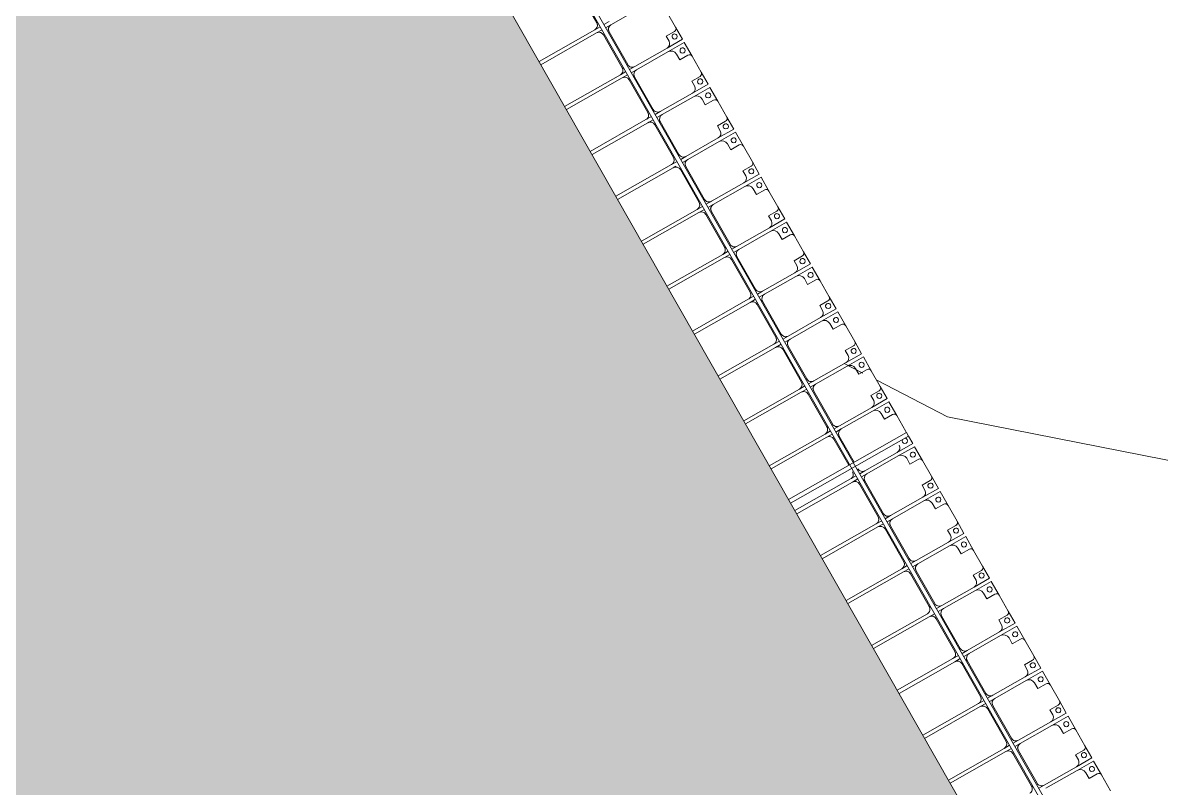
# Model space of a CAD drawing. Header units: millimetres. Extents: x -861324 to 439029, y -308065 to 694685.
# Drawn here: x -116937 to -105926, y -145 to 7260 of the extents above; entities that cross this region are included whole.
import ezdxf

# ---------------------------------------------------------------- set-up
doc = ezdxf.new("R2010")
doc.units = ezdxf.units.MM
for name, color, linetype, lineweight in [('A-DETL-GENF', 92, 'Continuous', 9), ('A-DETL-THIN', 151, 'Continuous', 9), ('A-GENM', 13, 'Continuous', 9), ('C-TOPO-MINR', 7, 'Continuous', 9), ('S-BEAM', 12, 'Continuous', 9)]:
    doc.layers.add(name, color=color, linetype=linetype, lineweight=lineweight)

# ---------------------------------------------------------------- blocks, each defined once
blk = doc.blocks.new('Dải phao đi lại kèm đỡ invester - DẢI PHAO ĐI LẠI-15551-BỐ TRÍ BÈ PIN HỒ BẢN MÒNG')
at = {"layer": 'A-GENM', "color": 7}
for p, q in [((79088, 1312), (78912, 1312)), ((79118, 1190), (79118, 1282)), ((79382, 1282), (79382, 1190)), ((79588, 1312), (79412, 1312)), ((79618, 1190), (79618, 1282)), ((79882, 1282), (79882, 1190)), ((80088, 1312), (79912, 1312)), ((80118, 1190), (80118, 1282)), ((80382, 1282), (80382, 1190)), ((80588, 1312), (80412, 1312)), ((80618, 1190), (80618, 1282)), ((80882, 1282), (80882, 1190)), ((81088, 1312), (80912, 1312)), ((81118, 1190), (81118, 1282)), ((81382, 1282), (81382, 1190)), ((81588, 1312), (81412, 1312)), ((81618, 1190), (81618, 1282)), ((81882, 1282), (81882, 1190)), ((82088, 1312), (81912, 1312)), ((82118, 1190), (82118, 1282)), ((82382, 1282), (82382, 1190)), ((82588, 1312), (82412, 1312)), ((82618, 1190), (82618, 1282)), ((82882, 1282), (82882, 1190)), ((83088, 1312), (82912, 1312)), ((83118, 1190), (83118, 1282)), ((83382, 1282), (83382, 1190)), ((83588, 1312), (83412, 1312)), ((83882, 1282), (83882, 1190)), ((84088, 1312), (83912, 1312)), ((84118, 1190), (84118, 1282)), ((84382, 1282), (84382, 1190)), ((84588, 1312), (84412, 1312)), ((84618, 1190), (84618, 1282)), ((84882, 1282), (84882, 1190)), ((85088, 1312), (84912, 1312)), ((85118, 1190), (85118, 1282)), ((85382, 1282), (85382, 1190)), ((85588, 1312), (85412, 1312)), ((85618, 1190), (85618, 1282)), ((85882, 1282), (85882, 1190)), ((86088, 1312), (85912, 1312)), ((86118, 1190), (86118, 1282)), ((86382, 1282), (86382, 1190)), ((86588, 1312), (86412, 1312)), ((86618, 1190), (86618, 1282)), ((86882, 1282), (86882, 1190)), ((87088, 1312), (86912, 1312)), ((87118, 1190), (87118, 1282)), ((87382, 1282), (87382, 1190)), ((87588, 1312), (87412, 1312)), ((78758, 1130), (78758, 780)), ((79173, 1190), (79118, 1190)), ((79223, 780), (79223, 1140)), ((79258, 1130), (79258, 780)), ((79382, 1190), (79318, 1190)), ((79673, 1190), (79618, 1190)), ((79723, 780), (79723, 1140)), ((79758, 1130), (79758, 780)), ((79882, 1190), (79818, 1190)), ((80173, 1190), (80118, 1190)), ((80223, 780), (80223, 1140)), ((80258, 1130), (80258, 780)), ((80382, 1190), (80318, 1190)), ((80673, 1190), (80618, 1190)), ((80723, 780), (80723, 1140)), ((80758, 1130), (80758, 780)), ((80882, 1190), (80818, 1190)), ((81173, 1190), (81118, 1190)), ((81223, 780), (81223, 1140)), ((81258, 1130), (81258, 780)), ((81382, 1190), (81318, 1190)), ((81673, 1190), (81618, 1190)), ((81723, 780), (81723, 1140)), ((81758, 1130), (81758, 780)), ((81882, 1190), (81818, 1190)), ((82173, 1190), (82118, 1190)), ((82223, 780), (82223, 1140)), ((82258, 1130), (82258, 780)), ((82382, 1190), (82318, 1190)), ((82673, 1190), (82618, 1190)), ((82723, 780), (82723, 1140)), ((82758, 1130), (82758, 780)), ((82882, 1190), (82818, 1190)), ((83173, 1190), (83118, 1190)), ((83223, 780), (83223, 1140)), ((83258, 1130), (83258, 780)), ((83382, 1190), (83318, 1190)), ((83723, 780), (83723, 1140)), ((83758, 1130), (83758, 780)), ((83882, 1190), (83818, 1190)), ((84173, 1190), (84118, 1190)), ((84223, 780), (84223, 1140)), ((84258, 1130), (84258, 780)), ((84382, 1190), (84318, 1190)), ((84673, 1190), (84618, 1190)), ((84723, 780), (84723, 1140)), ((84758, 1130), (84758, 780)), ((84882, 1190), (84818, 1190)), ((85173, 1190), (85118, 1190)), ((85223, 780), (85223, 1140)), ((85258, 1130), (85258, 780)), ((85382, 1190), (85318, 1190)), ((85673, 1190), (85618, 1190)), ((85723, 780), (85723, 1140)), ((85758, 1130), (85758, 780)), ((85882, 1190), (85818, 1190)), ((86173, 1190), (86118, 1190)), ((86223, 780), (86223, 1140)), ((86258, 1130), (86258, 780)), ((86382, 1190), (86318, 1190)), ((86673, 1190), (86618, 1190)), ((86723, 780), (86723, 1140)), ((86758, 1130), (86758, 780)), ((86882, 1190), (86818, 1190)), ((87173, 1190), (87118, 1190)), ((87223, 780), (87223, 1140)), ((87258, 1130), (87258, 780)), ((87382, 1190), (87318, 1190)), ((78723, 780), (78723, 721)), ((78758, 721), (78758, 780)), ((79223, 780), (79223, 721)), ((79258, 721), (79258, 780)), ((79723, 780), (79723, 721)), ((79758, 721), (79758, 780)), ((80223, 780), (80223, 722)), ((80258, 721), (80258, 780)), ((80723, 780), (80723, 721)), ((80758, 721), (80758, 780)), ((81223, 780), (81223, 721)), ((81258, 721), (81258, 780)), ((81723, 780), (81723, 721)), ((81758, 721), (81758, 780)), ((82223, 780), (82223, 721)), ((82258, 721), (82258, 780)), ((82723, 780), (82723, 721)), ((82758, 721), (82758, 780)), ((83223, 780), (83223, 721)), ((83258, 721), (83258, 780)), ((83723, 780), (83723, 721)), ((83758, 721), (83758, 780)), ((84223, 780), (84223, 721)), ((84258, 721), (84258, 780)), ((84723, 780), (84723, 721)), ((84758, 721), (84758, 780)), ((85223, 780), (85223, 721)), ((85258, 721), (85258, 780)), ((85723, 780), (85723, 721)), ((85758, 721), (85758, 780)), ((86223, 780), (86223, 721)), ((86258, 721), (86258, 780)), ((86723, 780), (86723, 721)), ((86758, 721), (86758, 780)), ((87223, 780), (87223, 721)), ((78673, 670), (78308, 670)), ((78723, 681), (78723, 620)), ((78758, 620), (78758, 681)), ((78808, 730), (79173, 730)), ((79173, 670), (78808, 670)), ((79223, 681), (79223, 620)), ((79258, 620), (79258, 681)), ((79308, 730), (79673, 730)), ((79673, 670), (79308, 670)), ((79723, 681), (79723, 620)), ((79758, 620), (79758, 681)), ((79808, 730), (80173, 730)), ((80173, 670), (79808, 670)), ((80223, 681), (80223, 620)), ((80308, 730), (80673, 730)), ((80673, 670), (80308, 670)), ((80723, 681), (80723, 620)), ((80758, 620), (80758, 681)), ((80808, 730), (81173, 730)), ((81173, 670), (80808, 670)), ((81223, 681), (81223, 620)), ((81258, 620), (81258, 681)), ((81308, 730), (81673, 730)), ((81673, 670), (81308, 670)), ((81723, 681), (81723, 620)), ((81758, 620), (81758, 681)), ((81808, 730), (82173, 730)), ((82173, 670), (81808, 670)), ((82223, 681), (82223, 620)), ((82258, 620), (82258, 681)), ((82308, 730), (82673, 730)), ((82673, 670), (82308, 670)), ((82723, 681), (82723, 622)), ((82758, 620), (82758, 681)), ((82808, 730), (83173, 730)), ((83173, 670), (82808, 670)), ((83223, 681), (83223, 620)), ((83258, 620), (83258, 681)), ((83308, 730), (83600, 730)), ((83600, 670), (83308, 670)), ((83723, 681), (83723, 620)), ((83758, 620), (83758, 681)), ((83808, 730), (84173, 730)), ((84173, 670), (83808, 670)), ((84223, 681), (84223, 620)), ((84258, 620), (84258, 681)), ((84308, 730), (84673, 730)), ((84673, 670), (84308, 670)), ((84723, 681), (84723, 620)), ((84758, 620), (84758, 681)), ((84808, 730), (85173, 730)), ((85173, 670), (84808, 670)), ((85258, 620), (85258, 681)), ((85308, 730), (85673, 730)), ((85673, 670), (85308, 670)), ((85723, 681), (85723, 620)), ((85758, 620), (85758, 681)), ((85808, 730), (86173, 730)), ((86173, 670), (85808, 670)), ((86223, 681), (86223, 620)), ((86258, 620), (86258, 681)), ((86308, 730), (86673, 730)), ((86673, 670), (86308, 670)), ((86723, 681), (86723, 620)), ((86758, 620), (86758, 681)), ((86808, 730), (87173, 730)), ((87173, 670), (86808, 670)), ((78723, 0), (78723, 620)), ((78758, 620), (78758, 0)), ((79223, 0), (79223, 620)), ((79258, 620), (79258, 0)), ((79723, 0), (79723, 620)), ((79758, 620), (79758, 0)), ((80223, 0), (80223, 620)), ((80258, 620), (80258, 647)), ((80258, 620), (80258, 0)), ((80723, 0), (80723, 620)), ((80758, 620), (80758, 0)), ((81223, 0), (81223, 620)), ((81258, 620), (81258, 0)), ((81723, 0), (81723, 620)), ((81758, 620), (81758, 0)), ((82223, 0), (82223, 620)), ((82258, 620), (82258, 0)), ((82723, 0), (82723, 620)), ((82758, 620), (82758, 0)), ((83223, 0), (83223, 620)), ((83258, 620), (83258, 0)), ((83723, 0), (83723, 620)), ((83758, 620), (83758, 0)), ((84223, 0), (84223, 620)), ((84258, 620), (84258, 0)), ((84723, 0), (84723, 620)), ((84758, 620), (84758, 0)), ((85223, 0), (85223, 620)), ((85258, 620), (85258, 0)), ((85723, 0), (85723, 620)), ((85758, 620), (85758, 0)), ((86223, 0), (86223, 620)), ((86258, 620), (86258, 0)), ((86723, 0), (86723, 620)), ((86758, 620), (86758, 0))]:
    blk.add_line(p, q, dxfattribs=at)
at = {"layer": 'A-GENM', "color": 9}
for p, q in [((79088, 1312), (79223, 1312)), ((79223, 1312), (79088, 1312)), ((79118, 1282), (79118, 1190)), ((79118, 1282), (79118, 1190)), ((79118, 1190), (79118, 1282)), ((79223, 1312), (79223, 1140)), ((79223, 1140), (79223, 1312)), ((79258, 1312), (79412, 1312)), ((79258, 1130), (79258, 1312)), ((79258, 1312), (79258, 1130)), ((79412, 1312), (79258, 1312)), ((79382, 1202), (79382, 1282)), ((79382, 1202), (79382, 1282)), ((79382, 1282), (79382, 1202)), ((79588, 1312), (79723, 1312)), ((79723, 1312), (79588, 1312)), ((79618, 1282), (79618, 1190)), ((79618, 1282), (79618, 1190)), ((79618, 1190), (79618, 1282)), ((79723, 1312), (79723, 1140)), ((79723, 1140), (79723, 1312)), ((79758, 1312), (79912, 1312)), ((79758, 1130), (79758, 1312)), ((79758, 1312), (79758, 1130)), ((79912, 1312), (79758, 1312)), ((79882, 1190), (79882, 1282)), ((79882, 1190), (79882, 1282)), ((79882, 1282), (79882, 1190)), ((80088, 1312), (80223, 1312)), ((80223, 1312), (80088, 1312)), ((80118, 1282), (80118, 1190)), ((80118, 1282), (80118, 1190)), ((80118, 1190), (80118, 1282)), ((80223, 1312), (80223, 1140)), ((80223, 1140), (80223, 1312)), ((80258, 1312), (80412, 1312)), ((80258, 1130), (80258, 1312)), ((80258, 1312), (80258, 1130)), ((80412, 1312), (80258, 1312)), ((80382, 1190), (80382, 1282)), ((80382, 1190), (80382, 1282)), ((80382, 1282), (80382, 1190)), ((80588, 1312), (80723, 1312)), ((80723, 1312), (80588, 1312)), ((80618, 1282), (80618, 1190)), ((80618, 1282), (80618, 1190)), ((80618, 1190), (80618, 1282)), ((80723, 1312), (80723, 1140)), ((80723, 1140), (80723, 1312)), ((80758, 1312), (80912, 1312)), ((80758, 1130), (80758, 1312)), ((80758, 1312), (80758, 1130)), ((80912, 1312), (80758, 1312)), ((80882, 1190), (80882, 1282)), ((80882, 1190), (80882, 1282)), ((80882, 1282), (80882, 1190)), ((81088, 1312), (81223, 1312)), ((81223, 1312), (81088, 1312)), ((81118, 1282), (81118, 1190)), ((81118, 1282), (81118, 1190)), ((81118, 1190), (81118, 1282)), ((81223, 1312), (81223, 1140)), ((81223, 1140), (81223, 1312)), ((81258, 1312), (81412, 1312)), ((81258, 1130), (81258, 1312)), ((81258, 1312), (81258, 1130)), ((81412, 1312), (81258, 1312)), ((81382, 1190), (81382, 1282)), ((81382, 1190), (81382, 1282)), ((81382, 1282), (81382, 1190)), ((81588, 1312), (81723, 1312)), ((81723, 1312), (81588, 1312)), ((81618, 1282), (81618, 1190)), ((81618, 1282), (81618, 1190)), ((81618, 1190), (81618, 1282)), ((81723, 1312), (81723, 1140)), ((81723, 1140), (81723, 1312)), ((81758, 1312), (81912, 1312)), ((81758, 1130), (81758, 1312)), ((81758, 1312), (81758, 1130)), ((81912, 1312), (81758, 1312)), ((81882, 1190), (81882, 1282)), ((81882, 1190), (81882, 1282)), ((81882, 1282), (81882, 1190)), ((82088, 1312), (82223, 1312)), ((82223, 1312), (82088, 1312)), ((82118, 1282), (82118, 1190)), ((82118, 1282), (82118, 1190)), ((82118, 1190), (82118, 1282)), ((82223, 1312), (82223, 1140)), ((82223, 1140), (82223, 1312)), ((82258, 1312), (82412, 1312)), ((82258, 1130), (82258, 1312)), ((82258, 1312), (82258, 1130)), ((82412, 1312), (82258, 1312)), ((82382, 1190), (82382, 1282)), ((82382, 1190), (82382, 1282)), ((82382, 1282), (82382, 1190)), ((82588, 1312), (82723, 1312)), ((82723, 1312), (82588, 1312)), ((82618, 1282), (82618, 1190)), ((82618, 1282), (82618, 1190)), ((82618, 1190), (82618, 1282)), ((82723, 1312), (82723, 1140)), ((82723, 1140), (82723, 1312)), ((82758, 1312), (82912, 1312)), ((82758, 1130), (82758, 1312)), ((82758, 1312), (82758, 1130)), ((82912, 1312), (82758, 1312)), ((82882, 1190), (82882, 1282)), ((82882, 1190), (82882, 1282)), ((82882, 1282), (82882, 1190)), ((83088, 1312), (83223, 1312)), ((83223, 1312), (83088, 1312)), ((83118, 1282), (83118, 1190)), ((83118, 1282), (83118, 1190)), ((83118, 1190), (83118, 1282)), ((83223, 1312), (83223, 1140)), ((83223, 1140), (83223, 1312)), ((83258, 1312), (83412, 1312)), ((83258, 1130), (83258, 1312)), ((83258, 1312), (83258, 1130)), ((83412, 1312), (83258, 1312)), ((83382, 1190), (83382, 1282)), ((83382, 1190), (83382, 1282)), ((83382, 1282), (83382, 1190)), ((83640, 1312), (83723, 1312)), ((83723, 1312), (83640, 1312)), ((83723, 1312), (83723, 1140)), ((83723, 1140), (83723, 1312)), ((83758, 1312), (83912, 1312)), ((83758, 1130), (83758, 1312)), ((83758, 1312), (83758, 1130)), ((83912, 1312), (83758, 1312)), ((83882, 1190), (83882, 1282)), ((83882, 1190), (83882, 1282)), ((83882, 1282), (83882, 1190)), ((84088, 1312), (84223, 1312)), ((84223, 1312), (84088, 1312)), ((84118, 1282), (84118, 1190)), ((84118, 1282), (84118, 1190)), ((84118, 1190), (84118, 1282)), ((84223, 1312), (84223, 1140)), ((84223, 1140), (84223, 1312)), ((84258, 1312), (84412, 1312)), ((84258, 1130), (84258, 1312)), ((84258, 1312), (84258, 1130)), ((84412, 1312), (84258, 1312)), ((84382, 1190), (84382, 1282)), ((84382, 1190), (84382, 1282)), ((84382, 1282), (84382, 1190)), ((84588, 1312), (84723, 1312)), ((84723, 1312), (84588, 1312)), ((84618, 1282), (84618, 1190)), ((84618, 1282), (84618, 1190)), ((84618, 1190), (84618, 1282)), ((84723, 1312), (84723, 1140)), ((84723, 1140), (84723, 1312)), ((84758, 1312), (84912, 1312)), ((84758, 1130), (84758, 1312)), ((84758, 1312), (84758, 1130)), ((84912, 1312), (84758, 1312)), ((84882, 1190), (84882, 1282)), ((84882, 1190), (84882, 1282)), ((84882, 1282), (84882, 1190)), ((85088, 1312), (85223, 1312)), ((85223, 1312), (85088, 1312)), ((85118, 1282), (85118, 1190)), ((85118, 1282), (85118, 1190)), ((85118, 1190), (85118, 1282)), ((85223, 1312), (85223, 1140)), ((85223, 1140), (85223, 1312)), ((85258, 1312), (85412, 1312)), ((85258, 1130), (85258, 1312)), ((85258, 1312), (85258, 1130)), ((85412, 1312), (85258, 1312)), ((85382, 1190), (85382, 1282)), ((85382, 1190), (85382, 1282)), ((85382, 1282), (85382, 1190)), ((85588, 1312), (85723, 1312)), ((85723, 1312), (85588, 1312)), ((85618, 1282), (85618, 1190)), ((85618, 1282), (85618, 1190)), ((85618, 1190), (85618, 1282)), ((85723, 1312), (85723, 1140)), ((85723, 1140), (85723, 1312)), ((85758, 1312), (85912, 1312)), ((85758, 1130), (85758, 1312)), ((85758, 1312), (85758, 1130)), ((85912, 1312), (85758, 1312)), ((85882, 1190), (85882, 1282)), ((85882, 1190), (85882, 1282)), ((85882, 1282), (85882, 1190)), ((86088, 1312), (86223, 1312)), ((86223, 1312), (86088, 1312)), ((86118, 1282), (86118, 1190)), ((86118, 1282), (86118, 1190)), ((86118, 1190), (86118, 1282)), ((86223, 1312), (86223, 1140)), ((86223, 1140), (86223, 1312)), ((86258, 1312), (86412, 1312)), ((86258, 1130), (86258, 1312)), ((86258, 1312), (86258, 1130)), ((86412, 1312), (86258, 1312)), ((86382, 1190), (86382, 1282)), ((86382, 1190), (86382, 1282)), ((86382, 1282), (86382, 1190)), ((86588, 1312), (86723, 1312)), ((86723, 1312), (86588, 1312)), ((86618, 1282), (86618, 1190)), ((86618, 1282), (86618, 1190)), ((86618, 1190), (86618, 1282)), ((86723, 1312), (86723, 1140)), ((86723, 1140), (86723, 1312)), ((86758, 1312), (86912, 1312)), ((86758, 1130), (86758, 1312)), ((86758, 1312), (86758, 1130)), ((86912, 1312), (86758, 1312)), ((86882, 1190), (86882, 1282)), ((86882, 1190), (86882, 1282)), ((86882, 1282), (86882, 1190)), ((87088, 1312), (87223, 1312)), ((87223, 1312), (87088, 1312)), ((87118, 1282), (87118, 1190)), ((87118, 1282), (87118, 1190)), ((87118, 1190), (87118, 1282)), ((87223, 1312), (87223, 1140)), ((87223, 1140), (87223, 1312)), ((87258, 1312), (87412, 1312)), ((87258, 1130), (87258, 1312)), ((87258, 1312), (87258, 1130)), ((87412, 1312), (87258, 1312)), ((87382, 1190), (87382, 1282)), ((87382, 1190), (87382, 1282)), ((87382, 1282), (87382, 1190)), ((79118, 1190), (79173, 1190)), ((79118, 1190), (79173, 1190)), ((79173, 1190), (79118, 1190)), ((79318, 1190), (79382, 1190)), ((79318, 1190), (79382, 1190)), ((79382, 1190), (79318, 1190)), ((79618, 1190), (79673, 1190)), ((79618, 1190), (79673, 1190)), ((79673, 1190), (79618, 1190)), ((79818, 1190), (79882, 1190)), ((79818, 1190), (79882, 1190)), ((79882, 1190), (79818, 1190)), ((80118, 1190), (80173, 1190)), ((80118, 1190), (80173, 1190)), ((80173, 1190), (80118, 1190)), ((80318, 1190), (80382, 1190)), ((80318, 1190), (80382, 1190)), ((80382, 1190), (80318, 1190)), ((80618, 1190), (80673, 1190)), ((80618, 1190), (80673, 1190)), ((80673, 1190), (80618, 1190)), ((80818, 1190), (80882, 1190)), ((80818, 1190), (80882, 1190)), ((80882, 1190), (80818, 1190)), ((81118, 1190), (81173, 1190)), ((81118, 1190), (81173, 1190)), ((81173, 1190), (81118, 1190)), ((81318, 1190), (81382, 1190)), ((81318, 1190), (81382, 1190)), ((81382, 1190), (81318, 1190)), ((81618, 1190), (81673, 1190)), ((81618, 1190), (81673, 1190)), ((81673, 1190), (81618, 1190)), ((81818, 1190), (81882, 1190)), ((81818, 1190), (81882, 1190)), ((81882, 1190), (81818, 1190)), ((82118, 1190), (82173, 1190)), ((82118, 1190), (82173, 1190)), ((82173, 1190), (82118, 1190)), ((82318, 1190), (82382, 1190)), ((82318, 1190), (82382, 1190)), ((82382, 1190), (82318, 1190)), ((82618, 1190), (82673, 1190)), ((82618, 1190), (82673, 1190)), ((82673, 1190), (82618, 1190)), ((82818, 1190), (82882, 1190)), ((82818, 1190), (82882, 1190)), ((82882, 1190), (82818, 1190)), ((83118, 1190), (83173, 1190)), ((83118, 1190), (83173, 1190)), ((83173, 1190), (83118, 1190)), ((83318, 1190), (83382, 1190)), ((83318, 1190), (83382, 1190)), ((83382, 1190), (83318, 1190)), ((83818, 1190), (83882, 1190)), ((83818, 1190), (83882, 1190)), ((83882, 1190), (83818, 1190)), ((84118, 1190), (84173, 1190)), ((84118, 1190), (84173, 1190)), ((84173, 1190), (84118, 1190)), ((84318, 1190), (84382, 1190)), ((84318, 1190), (84382, 1190)), ((84382, 1190), (84318, 1190)), ((84618, 1190), (84673, 1190)), ((84618, 1190), (84673, 1190)), ((84673, 1190), (84618, 1190)), ((84818, 1190), (84882, 1190)), ((84818, 1190), (84882, 1190)), ((84882, 1190), (84818, 1190)), ((85118, 1190), (85173, 1190)), ((85118, 1190), (85173, 1190)), ((85173, 1190), (85118, 1190)), ((85318, 1190), (85382, 1190)), ((85318, 1190), (85382, 1190)), ((85382, 1190), (85318, 1190)), ((85618, 1190), (85673, 1190)), ((85618, 1190), (85673, 1190)), ((85673, 1190), (85618, 1190)), ((85818, 1190), (85882, 1190)), ((85818, 1190), (85882, 1190)), ((85882, 1190), (85818, 1190)), ((86118, 1190), (86173, 1190)), ((86118, 1190), (86173, 1190)), ((86173, 1190), (86118, 1190)), ((86318, 1190), (86382, 1190)), ((86318, 1190), (86382, 1190)), ((86382, 1190), (86318, 1190)), ((86618, 1190), (86673, 1190)), ((86618, 1190), (86673, 1190)), ((86673, 1190), (86618, 1190)), ((86818, 1190), (86882, 1190)), ((86818, 1190), (86882, 1190)), ((86882, 1190), (86818, 1190)), ((87118, 1190), (87173, 1190)), ((87118, 1190), (87173, 1190)), ((87173, 1190), (87118, 1190)), ((87318, 1190), (87382, 1190)), ((87318, 1190), (87382, 1190)), ((87382, 1190), (87318, 1190)), ((78723, 780), (78723, 721)), ((78758, 721), (78758, 780)), ((79223, 780), (79223, 721)), ((79258, 721), (79258, 780)), ((79723, 780), (79723, 721)), ((79758, 721), (79758, 780)), ((80223, 780), (80223, 722)), ((80258, 721), (80258, 780)), ((80723, 780), (80723, 721)), ((80758, 721), (80758, 780)), ((81223, 780), (81223, 721)), ((81258, 721), (81258, 780)), ((81723, 780), (81723, 721)), ((81758, 721), (81758, 780)), ((82223, 780), (82223, 721)), ((82258, 721), (82258, 780)), ((82723, 780), (82723, 721)), ((82758, 721), (82758, 780)), ((83223, 780), (83223, 721)), ((83258, 721), (83258, 780)), ((83723, 780), (83723, 721)), ((83758, 721), (83758, 780)), ((84223, 780), (84223, 721)), ((84258, 721), (84258, 780)), ((84723, 780), (84723, 721)), ((84758, 721), (84758, 780)), ((85223, 780), (85223, 721)), ((85258, 721), (85258, 780)), ((85723, 780), (85723, 721)), ((85758, 721), (85758, 780)), ((86223, 780), (86223, 721)), ((86258, 721), (86258, 780)), ((86723, 780), (86723, 721)), ((86758, 721), (86758, 780)), ((87223, 780), (87223, 721)), ((78723, 681), (78723, 620)), ((78758, 620), (78758, 681)), ((79223, 681), (79223, 620)), ((79258, 620), (79258, 681)), ((79723, 681), (79723, 620)), ((79758, 620), (79758, 681)), ((80223, 681), (80223, 620)), ((80723, 681), (80723, 620)), ((80758, 620), (80758, 681)), ((81223, 681), (81223, 620)), ((81258, 620), (81258, 681)), ((81723, 681), (81723, 620)), ((81758, 620), (81758, 681)), ((82223, 681), (82223, 620)), ((82258, 620), (82258, 681)), ((82723, 681), (82723, 622)), ((82758, 620), (82758, 681)), ((83223, 681), (83223, 620)), ((83258, 620), (83258, 681)), ((83723, 681), (83723, 620)), ((83758, 620), (83758, 681)), ((84223, 681), (84223, 620)), ((84258, 620), (84258, 681)), ((84723, 681), (84723, 620)), ((84758, 620), (84758, 681)), ((85258, 620), (85258, 681)), ((85723, 681), (85723, 620)), ((85758, 620), (85758, 681)), ((86223, 681), (86223, 620)), ((86258, 620), (86258, 681)), ((86723, 681), (86723, 620)), ((86758, 620), (86758, 681))]:
    blk.add_line(p, q, dxfattribs=at)
at = {"layer": 'A-GENM', "color": 7}
for centre, radius, start, end in [((79088, 1282), 30, 360, 90), ((79412, 1282), 30, 90, 180), ((79588, 1282), 30, 360, 90), ((79912, 1282), 30, 90, 180), ((80088, 1282), 30, 360, 90), ((80412, 1282), 30, 90, 180), ((80588, 1282), 30, 360, 90), ((80912, 1282), 30, 90, 180), ((81088, 1282), 30, 360, 90), ((81412, 1282), 30, 90, 180), ((81588, 1282), 30, 360, 90), ((81912, 1282), 30, 90, 180), ((82088, 1282), 30, 360, 90), ((82412, 1282), 30, 90, 180), ((82588, 1282), 30, 360, 90), ((82912, 1282), 30, 90, 180), ((83088, 1282), 30, 360, 90), ((83412, 1282), 30, 90, 180), ((83588, 1282), 30, 60, 90), ((83912, 1282), 30, 90, 180), ((84088, 1282), 30, 360, 90), ((84412, 1282), 30, 90, 180), ((84588, 1282), 30, 360, 90), ((84912, 1282), 30, 90, 180), ((85088, 1282), 30, 360, 90), ((85412, 1282), 30, 90, 180), ((85588, 1282), 30, 360, 90), ((85912, 1282), 30, 90, 180), ((86088, 1282), 30, 360, 90), ((86412, 1282), 30, 90, 180), ((86588, 1282), 30, 360, 90), ((86912, 1282), 30, 90, 180), ((87088, 1282), 30, 360, 90), ((87412, 1282), 30, 90, 180), ((79173, 1140), 50, 0, 90), ((79318, 1130), 60, 90, 180), ((79673, 1140), 50, 0, 90), ((79818, 1130), 60, 90, 180), ((80173, 1140), 50, 0, 90), ((80318, 1130), 60, 90, 180), ((80673, 1140), 50, 0, 90), ((80818, 1130), 60, 90, 180), ((81173, 1140), 50, 0, 90), ((81318, 1130), 60, 90, 180), ((81673, 1140), 50, 0, 90), ((81818, 1130), 60, 90, 180), ((82173, 1140), 50, 0, 90), ((82318, 1130), 60, 90, 180), ((82673, 1140), 50, 0, 90), ((82818, 1130), 60, 90, 180), ((83173, 1140), 50, 0, 90), ((83318, 1130), 60, 90, 180), ((83673, 1140), 50, 0, 90), ((83818, 1130), 60, 90, 180), ((84173, 1140), 50, 0, 90), ((84318, 1130), 60, 90, 180), ((84673, 1140), 50, 0, 90), ((84818, 1130), 60, 90, 180), ((85173, 1140), 50, 0, 90), ((85318, 1130), 60, 90, 180), ((85673, 1140), 50, 0, 90), ((85818, 1130), 60, 90, 180), ((86173, 1140), 50, 0, 90), ((86318, 1130), 60, 90, 180), ((86673, 1140), 50, 0, 90), ((86818, 1130), 60, 90, 180), ((87173, 1140), 50, 0, 90), ((87318, 1130), 60, 90, 180), ((78808, 780), 50, 180, 270), ((79173, 780), 50, 270, 0), ((79173, 780), 50, 300, 0), ((79308, 780), 50, 180, 270), ((79673, 780), 50, 270, 0), ((79673, 780), 50, 300, 0), ((79808, 780), 50, 180, 270), ((80173, 780), 50, 270, 0), ((80173, 780), 50, 300.201, 0), ((80308, 780), 50, 180, 270), ((80673, 780), 50, 270, 0), ((80673, 780), 50, 300, 0), ((80808, 780), 50, 180, 270), ((81173, 780), 50, 270, 0), ((81173, 780), 50, 300, 0), ((81308, 780), 50, 180, 270), ((81673, 780), 50, 270, 0), ((81673, 780), 50, 300, 0), ((81808, 780), 50, 180, 270), ((82173, 780), 50, 270, 0), ((82173, 780), 50, 300, 0), ((82308, 780), 50, 180, 270), ((82673, 780), 50, 270, 0), ((82673, 780), 50, 300, 0), ((82808, 780), 50, 180, 270), ((83173, 780), 50, 270, 0), ((83173, 780), 50, 300, 0), ((83308, 780), 50, 180, 270), ((83673, 780), 50, 270, 0), ((83673, 780), 50, 300, 0), ((83808, 780), 50, 180, 270), ((84173, 780), 50, 270, 0), ((84173, 780), 50, 300, 0), ((84308, 780), 50, 180, 270), ((84673, 780), 50, 270, 0), ((84673, 780), 50, 300, 0), ((84808, 780), 50, 180, 270), ((85173, 780), 50, 270, 0), ((85173, 780), 50, 300, 0), ((85308, 780), 50, 180, 270), ((85673, 780), 50, 270, 0), ((85673, 780), 50, 300, 0), ((85808, 780), 50, 180, 270), ((86173, 780), 50, 270, 0), ((86173, 780), 50, 300, 0), ((86308, 780), 50, 180, 270), ((86673, 780), 50, 270, 0), ((86673, 780), 50, 300, 0), ((86808, 780), 50, 180, 270), ((87173, 780), 50, 270, 0), ((87173, 780), 50, 300, 0), ((78673, 620), 50, 360, 90), ((78673, 620), 50, 30, 90), ((78808, 620), 50, 90, 180), ((78808, 620), 50, 120, 180), ((78808, 780), 50, 210, 270), ((79173, 620), 50, 360, 90), ((79173, 620), 50, 30, 90), ((79308, 620), 50, 90, 180), ((79308, 620), 50, 120, 180), ((79308, 780), 50, 210, 270), ((79673, 620), 50, 360, 90), ((79673, 620), 50, 30, 90), ((79808, 620), 50, 90, 180), ((79808, 620), 50, 120, 180), ((79808, 780), 50, 210, 270), ((80173, 620), 50, 360, 90), ((80173, 620), 50, 30, 90), ((80308, 620), 50, 90, 180), ((80308, 620), 50, 120, 180), ((80308, 780), 50, 210, 270), ((80673, 620), 50, 360, 90), ((80673, 620), 50, 30, 90), ((80808, 620), 50, 90, 180), ((80808, 620), 50, 120, 180), ((80808, 780), 50, 210, 270), ((81173, 620), 50, 360, 90), ((81173, 620), 50, 30, 90), ((81308, 620), 50, 90, 180), ((81308, 620), 50, 120, 180), ((81308, 780), 50, 210, 270), ((81673, 620), 50, 360, 90), ((81673, 620), 50, 30, 90), ((81808, 620), 50, 90, 180), ((81808, 620), 50, 120, 180), ((81808, 780), 50, 210, 270), ((82173, 620), 50, 360, 90), ((82173, 620), 50, 30, 90), ((82308, 620), 50, 90, 180), ((82308, 620), 50, 120, 180), ((82308, 780), 50, 210, 270), ((82673, 620), 50, 360, 90), ((82673, 620), 50, 30, 90), ((82808, 620), 50, 90, 180), ((82808, 620), 50, 120, 180), ((82808, 780), 50, 210, 270), ((83173, 620), 50, 360, 90), ((83173, 620), 50, 30, 90), ((83308, 620), 50, 90, 180), ((83308, 620), 50, 120, 180), ((83308, 780), 50, 210, 270), ((83673, 620), 50, 360, 90), ((83673, 620), 50, 30, 90), ((83808, 620), 50, 90, 180), ((83808, 620), 50, 120, 180), ((83808, 780), 50, 210, 270), ((84173, 620), 50, 360, 90), ((84173, 620), 50, 30, 90), ((84308, 620), 50, 90, 180), ((84308, 620), 50, 120, 180), ((84308, 780), 50, 210, 270), ((84673, 620), 50, 360, 90), ((84673, 620), 50, 30, 90), ((84808, 620), 50, 90, 180), ((84808, 620), 50, 120, 180), ((84808, 780), 50, 210, 270), ((85173, 620), 50, 360, 90), ((85173, 620), 50, 30.4167, 90), ((85308, 620), 50, 90, 180), ((85308, 620), 50, 120, 180), ((85308, 780), 50, 210, 270), ((85673, 620), 50, 360, 90), ((85673, 620), 50, 30, 90), ((85808, 620), 50, 90, 180), ((85808, 620), 50, 120, 180), ((85808, 780), 50, 210, 270), ((86173, 620), 50, 360, 90), ((86173, 620), 50, 30, 90), ((86308, 620), 50, 90, 180), ((86308, 620), 50, 120, 180), ((86308, 780), 50, 210, 270), ((86673, 620), 50, 360, 90), ((86673, 620), 50, 30, 90), ((86808, 620), 50, 90, 180), ((86808, 620), 50, 120, 180), ((86808, 780), 50, 210, 270), ((87173, 620), 50, 360, 90), ((87173, 620), 50, 30, 90)]:
    blk.add_arc(centre, radius, start, end, dxfattribs=at)
at = {"layer": 'A-GENM', "color": 9}
for centre, radius, start, end in [((79088, 1282), 30, 0, 90), ((79088, 1282), 30, 360, 90), ((79088, 1282), 30, 360, 90), ((79162, 1259), 25, 90, 270), ((79162, 1259), 25, 90, 270), ((79162, 1259), 25, 270, 90), ((79162, 1259), 25, 270, 90), ((79317, 1259), 25, 90, 270), ((79317, 1259), 25, 90, 270), ((79317, 1259), 25, 270, 90), ((79317, 1259), 25, 270, 90), ((79412, 1282), 30, 90, 180), ((79412, 1282), 30, 90, 180), ((79412, 1282), 30, 90, 180), ((79588, 1282), 30, 0, 90), ((79588, 1282), 30, 360, 90), ((79588, 1282), 30, 360, 90), ((79662, 1259), 25, 90, 270), ((79662, 1259), 25, 90, 270), ((79662, 1259), 25, 270, 90), ((79662, 1259), 25, 270, 90), ((79817, 1259), 25, 90, 270), ((79817, 1259), 25, 90, 270), ((79817, 1259), 25, 270, 90), ((79817, 1259), 25, 270, 90), ((79912, 1282), 30, 90, 180), ((79912, 1282), 30, 90, 180), ((79912, 1282), 30, 90, 180), ((80088, 1282), 30, 0, 90), ((80088, 1282), 30, 360, 90), ((80088, 1282), 30, 360, 90), ((80162, 1259), 25, 90, 270), ((80162, 1259), 25, 90, 270), ((80162, 1259), 25, 270, 90), ((80162, 1259), 25, 270, 90), ((80317, 1259), 25, 90, 270), ((80317, 1259), 25, 90, 270), ((80317, 1259), 25, 270, 90), ((80317, 1259), 25, 270, 90), ((80412, 1282), 30, 90, 180), ((80412, 1282), 30, 90, 180), ((80412, 1282), 30, 90, 180), ((80588, 1282), 30, 0, 90), ((80588, 1282), 30, 360, 90), ((80588, 1282), 30, 360, 90), ((80662, 1259), 25, 90, 270), ((80662, 1259), 25, 90, 270), ((80662, 1259), 25, 270, 90), ((80662, 1259), 25, 270, 90), ((80817, 1259), 25, 90, 270), ((80817, 1259), 25, 90, 270), ((80817, 1259), 25, 270, 90), ((80817, 1259), 25, 270, 90), ((80912, 1282), 30, 90, 180), ((80912, 1282), 30, 90, 180), ((80912, 1282), 30, 90, 180), ((81088, 1282), 30, 0, 90), ((81088, 1282), 30, 360, 90), ((81088, 1282), 30, 360, 90), ((81162, 1259), 25, 90, 270), ((81162, 1259), 25, 90, 270), ((81162, 1259), 25, 270, 90), ((81162, 1259), 25, 270, 90), ((81317, 1259), 25, 90, 270), ((81317, 1259), 25, 90, 270), ((81317, 1259), 25, 270, 90), ((81317, 1259), 25, 270, 90), ((81412, 1282), 30, 90, 180), ((81412, 1282), 30, 90, 180), ((81412, 1282), 30, 90, 180), ((81588, 1282), 30, 0, 90), ((81588, 1282), 30, 360, 90), ((81588, 1282), 30, 360, 90), ((81662, 1259), 25, 90, 270), ((81662, 1259), 25, 90, 270), ((81662, 1259), 25, 270, 90), ((81662, 1259), 25, 270, 90), ((81817, 1259), 25, 90, 270), ((81817, 1259), 25, 90, 270), ((81817, 1259), 25, 270, 90), ((81817, 1259), 25, 270, 90), ((81912, 1282), 30, 90, 180), ((81912, 1282), 30, 90, 180), ((81912, 1282), 30, 90, 180), ((82088, 1282), 30, 0, 90), ((82088, 1282), 30, 360, 90), ((82088, 1282), 30, 360, 90), ((82162, 1259), 25, 90, 270), ((82162, 1259), 25, 90, 270), ((82162, 1259), 25, 270, 90), ((82162, 1259), 25, 270, 90), ((82317, 1259), 25, 90, 270), ((82317, 1259), 25, 90, 270), ((82317, 1259), 25, 270, 90), ((82317, 1259), 25, 270, 90), ((82412, 1282), 30, 90, 180), ((82412, 1282), 30, 90, 180), ((82412, 1282), 30, 90, 180), ((82588, 1282), 30, 0, 90), ((82588, 1282), 30, 360, 90), ((82588, 1282), 30, 360, 90), ((82662, 1259), 25, 90, 270), ((82662, 1259), 25, 90, 270), ((82662, 1259), 25, 270, 90), ((82662, 1259), 25, 270, 90), ((82817, 1259), 25, 90, 270), ((82817, 1259), 25, 90, 270), ((82817, 1259), 25, 270, 90), ((82817, 1259), 25, 270, 90), ((82912, 1282), 30, 90, 180), ((82912, 1282), 30, 90, 180), ((82912, 1282), 30, 90, 180), ((83088, 1282), 30, 0, 90), ((83088, 1282), 30, 360, 90), ((83088, 1282), 30, 360, 90), ((83162, 1259), 25, 90, 270), ((83162, 1259), 25, 90, 270), ((83162, 1259), 25, 270, 90), ((83162, 1259), 25, 270, 90), ((83317, 1259), 25, 90, 270), ((83317, 1259), 25, 90, 270), ((83317, 1259), 25, 270, 90), ((83317, 1259), 25, 270, 90), ((83412, 1282), 30, 90, 180), ((83412, 1282), 30, 90, 180), ((83412, 1282), 30, 90, 180), ((83588, 1282), 30, 60, 90), ((83588, 1282), 30, 60, 90), ((83588, 1282), 30, 60, 90), ((83662, 1259), 25, 90, 150), ((83662, 1259), 25, 90, 150), ((83662, 1259), 25, 210, 270), ((83662, 1259), 25, 210, 270), ((83662, 1259), 25, 270, 90), ((83662, 1259), 25, 270, 90), ((83817, 1259), 25, 90, 270), ((83817, 1259), 25, 90, 270), ((83817, 1259), 25, 270, 90), ((83817, 1259), 25, 270, 90), ((83912, 1282), 30, 90, 180), ((83912, 1282), 30, 90, 180), ((83912, 1282), 30, 90, 180), ((84088, 1282), 30, 0, 90), ((84088, 1282), 30, 360, 90), ((84088, 1282), 30, 360, 90), ((84162, 1259), 25, 90, 270), ((84162, 1259), 25, 90, 270), ((84162, 1259), 25, 270, 90), ((84162, 1259), 25, 270, 90), ((84317, 1259), 25, 90, 270), ((84317, 1259), 25, 90, 270), ((84317, 1259), 25, 270, 90), ((84317, 1259), 25, 270, 90), ((84412, 1282), 30, 90, 180), ((84412, 1282), 30, 90, 180), ((84412, 1282), 30, 90, 180), ((84588, 1282), 30, 0, 90), ((84588, 1282), 30, 360, 90), ((84588, 1282), 30, 360, 90), ((84662, 1259), 25, 90, 270), ((84662, 1259), 25, 90, 270), ((84662, 1259), 25, 270, 90), ((84662, 1259), 25, 270, 90), ((84817, 1259), 25, 90, 270), ((84817, 1259), 25, 90, 270), ((84817, 1259), 25, 270, 90), ((84817, 1259), 25, 270, 90), ((84912, 1282), 30, 90, 180), ((84912, 1282), 30, 90, 180), ((84912, 1282), 30, 90, 180), ((85088, 1282), 30, 0, 90), ((85088, 1282), 30, 360, 90), ((85088, 1282), 30, 360, 90), ((85162, 1259), 25, 90, 270), ((85162, 1259), 25, 90, 270), ((85162, 1259), 25, 270, 90), ((85162, 1259), 25, 270, 90), ((85317, 1259), 25, 90, 270), ((85317, 1259), 25, 90, 270), ((85317, 1259), 25, 270, 90), ((85317, 1259), 25, 270, 90), ((85412, 1282), 30, 90, 180), ((85412, 1282), 30, 90, 180), ((85412, 1282), 30, 90, 180), ((85588, 1282), 30, 0, 90), ((85588, 1282), 30, 360, 90), ((85588, 1282), 30, 360, 90), ((85662, 1259), 25, 90, 270), ((85662, 1259), 25, 90, 270), ((85662, 1259), 25, 270, 90), ((85662, 1259), 25, 270, 90), ((85817, 1259), 25, 90, 270), ((85817, 1259), 25, 90, 270), ((85817, 1259), 25, 270, 90), ((85817, 1259), 25, 270, 90), ((85912, 1282), 30, 90, 180), ((85912, 1282), 30, 90, 180), ((85912, 1282), 30, 90, 180), ((86088, 1282), 30, 0, 90), ((86088, 1282), 30, 360, 90), ((86088, 1282), 30, 360, 90), ((86162, 1259), 25, 90, 270), ((86162, 1259), 25, 90, 270), ((86162, 1259), 25, 270, 90), ((86162, 1259), 25, 270, 90), ((86317, 1259), 25, 90, 270), ((86317, 1259), 25, 90, 270), ((86317, 1259), 25, 270, 90), ((86317, 1259), 25, 270, 90), ((86412, 1282), 30, 90, 180), ((86412, 1282), 30, 90, 180), ((86412, 1282), 30, 90, 180), ((86588, 1282), 30, 0, 90), ((86588, 1282), 30, 360, 90), ((86588, 1282), 30, 360, 90), ((86662, 1259), 25, 90, 270), ((86662, 1259), 25, 90, 270), ((86662, 1259), 25, 270, 90), ((86662, 1259), 25, 270, 90), ((86817, 1259), 25, 90, 270), ((86817, 1259), 25, 90, 270), ((86817, 1259), 25, 270, 90), ((86817, 1259), 25, 270, 90), ((86912, 1282), 30, 90, 180), ((86912, 1282), 30, 90, 180), ((86912, 1282), 30, 90, 180), ((87088, 1282), 30, 0, 90), ((87088, 1282), 30, 360, 90), ((87088, 1282), 30, 360, 90), ((87162, 1259), 25, 90, 270), ((87162, 1259), 25, 90, 270), ((87162, 1259), 25, 270, 90), ((87162, 1259), 25, 270, 90), ((87317, 1259), 25, 90, 270), ((87317, 1259), 25, 90, 270), ((87317, 1259), 25, 270, 90), ((87317, 1259), 25, 270, 90), ((87412, 1282), 30, 90, 180), ((87412, 1282), 30, 90, 180), ((87412, 1282), 30, 90, 180), ((79173, 1140), 50, 0, 90), ((79173, 1140), 50, 0, 90), ((79173, 1140), 50, 0, 90), ((79318, 1130), 60, 90, 180), ((79318, 1130), 60, 90, 180), ((79318, 1130), 60, 90, 180), ((79673, 1140), 50, 0, 90), ((79673, 1140), 50, 0, 90), ((79673, 1140), 50, 0, 90), ((79818, 1130), 60, 90, 180), ((79818, 1130), 60, 90, 180), ((79818, 1130), 60, 90, 180), ((80173, 1140), 50, 0, 90), ((80173, 1140), 50, 0, 90), ((80173, 1140), 50, 0, 90), ((80318, 1130), 60, 90, 180), ((80318, 1130), 60, 90, 180), ((80318, 1130), 60, 90, 180), ((80673, 1140), 50, 0, 90), ((80673, 1140), 50, 0, 90), ((80673, 1140), 50, 0, 90), ((80818, 1130), 60, 90, 180), ((80818, 1130), 60, 90, 180), ((80818, 1130), 60, 90, 180), ((81173, 1140), 50, 0, 90), ((81173, 1140), 50, 0, 90), ((81173, 1140), 50, 0, 90), ((81318, 1130), 60, 90, 180), ((81318, 1130), 60, 90, 180), ((81318, 1130), 60, 90, 180), ((81673, 1140), 50, 0, 90), ((81673, 1140), 50, 0, 90), ((81673, 1140), 50, 0, 90), ((81818, 1130), 60, 90, 180), ((81818, 1130), 60, 90, 180), ((81818, 1130), 60, 90, 180), ((82173, 1140), 50, 0, 90), ((82173, 1140), 50, 0, 90), ((82173, 1140), 50, 0, 90), ((82318, 1130), 60, 90, 180), ((82318, 1130), 60, 90, 180), ((82318, 1130), 60, 90, 180), ((82673, 1140), 50, 0, 90), ((82673, 1140), 50, 0, 90), ((82673, 1140), 50, 0, 90), ((82818, 1130), 60, 90, 180), ((82818, 1130), 60, 90, 180), ((82818, 1130), 60, 90, 180), ((83173, 1140), 50, 0, 90), ((83173, 1140), 50, 0, 90), ((83173, 1140), 50, 0, 90), ((83318, 1130), 60, 90, 180), ((83318, 1130), 60, 90, 180), ((83318, 1130), 60, 90, 180), ((83673, 1140), 50, 0, 90), ((83673, 1140), 50, 0, 90), ((83673, 1140), 50, 0, 90), ((83818, 1130), 60, 90, 180), ((83818, 1130), 60, 90, 180), ((83818, 1130), 60, 90, 180), ((84173, 1140), 50, 0, 90), ((84173, 1140), 50, 0, 90), ((84173, 1140), 50, 0, 90), ((84318, 1130), 60, 90, 180), ((84318, 1130), 60, 90, 180), ((84318, 1130), 60, 90, 180), ((84673, 1140), 50, 0, 90), ((84673, 1140), 50, 0, 90), ((84673, 1140), 50, 0, 90), ((84818, 1130), 60, 90, 180), ((84818, 1130), 60, 90, 180), ((84818, 1130), 60, 90, 180), ((85173, 1140), 50, 0, 90), ((85173, 1140), 50, 0, 90), ((85173, 1140), 50, 0, 90), ((85318, 1130), 60, 90, 180), ((85318, 1130), 60, 90, 180), ((85318, 1130), 60, 90, 180), ((85673, 1140), 50, 0, 90), ((85673, 1140), 50, 0, 90), ((85673, 1140), 50, 0, 90), ((85818, 1130), 60, 90, 180), ((85818, 1130), 60, 90, 180), ((85818, 1130), 60, 90, 180), ((86173, 1140), 50, 0, 90), ((86173, 1140), 50, 0, 90), ((86173, 1140), 50, 0, 90), ((86318, 1130), 60, 90, 180), ((86318, 1130), 60, 90, 180), ((86318, 1130), 60, 90, 180), ((86673, 1140), 50, 0, 90), ((86673, 1140), 50, 0, 90), ((86673, 1140), 50, 0, 90), ((86818, 1130), 60, 90, 180), ((86818, 1130), 60, 90, 180), ((86818, 1130), 60, 90, 180), ((87173, 1140), 50, 0, 90), ((87173, 1140), 50, 0, 90), ((87173, 1140), 50, 0, 90), ((87318, 1130), 60, 90, 180), ((87318, 1130), 60, 90, 180), ((87318, 1130), 60, 90, 180)]:
    blk.add_arc(centre, radius, start, end, dxfattribs=at)
blk = doc.blocks.new('Dầm C52 - Dầm C52-18760-BỐ TRÍ BÈ PIN HỒ BẢN MÒNG')
at = {"layer": 'S-BEAM', "color": 7}
for p, q in [((-74474.317946, 20), (74474.317946, 20)), ((74474.317946, -20), (-74474.317946, -20))]:
    blk.add_line(p, q, dxfattribs=at)
blk = doc.blocks.new('Dầm C52 - Hộp 40x60-V138-BỐ TRÍ BÈ PIN HỒ BẢN MÒNG')
at = {"layer": 'S-BEAM', "color": 7}
for p, q in [((-55982, -20), (-55982, 20)), ((-55982, 20), (-54670, 20)), ((-54670, -20), (-55982, -20))]:
    blk.add_line(p, q, dxfattribs=at)
blk = doc.blocks.new('HOBANMONG_BEPIN 5_rvt-1-BỐ TRÍ BÈ PIN HỒ BẢN MÒNG')
at = {"layer": 'A-GENM', "lineweight": 9, "rotation": 299.6620124026263}
blk.add_blockref('Dải phao đi lại kèm đỡ invester - DẢI PHAO ĐI LẠI-15551-BỐ TRÍ BÈ PIN HỒ BẢN MÒNG', (-150902, 75292), dxfattribs=at)
at = {"layer": 'S-BEAM', "lineweight": 9}
for name, p, rotation in [('Dầm C52 - Dầm C52-18760-BỐ TRÍ BÈ PIN HỒ BẢN MÒNG', (-113659, 11314), 119.6620124026264), ('Dầm C52 - Hộp 40x60-V138-BỐ TRÍ BÈ PIN HỒ BẢN MÒNG', (-157026, -24425), 209.6620124026261)]:
    blk.add_blockref(name, p, dxfattribs=dict(at, rotation=rotation))

msp = doc.modelspace()

# ---------------------------------------------------------------- hatches: boundary and pattern name
at = {"layer": 'A-DETL-GENF'}
msp.add_hatch(color=8, dxfattribs=at).paths.add_polyline_path([(-173162, -107703), (-77660, -53314), (-150902, 75292), (-214161, 39265), (-192387, 1031), (-224629, -17331), (-174040, -106161)])

# ---------------------------------------------------------------- linework, layer by layer
at = {"layer": 'A-DETL-THIN'}
msp.add_line((-77660, -53314), (-150902, 75292), dxfattribs=at)
at = {"layer": 'C-TOPO-MINR'}
for p, q in [((-108813, 3871), (-108991, 3963)), ((-107994, 3449), (-108677, 3801)), ((-103495, 2563), (-107994, 3449))]:
    msp.add_line(p, q, dxfattribs=at)

# ---------------------------------------------------------------- block references
at = {"lineweight": 5}
msp.add_blockref('HOBANMONG_BEPIN 5_rvt-1-BỐ TRÍ BÈ PIN HỒ BẢN MÒNG', (0, 0), dxfattribs=at)

doc.saveas('drawing.dxf')
